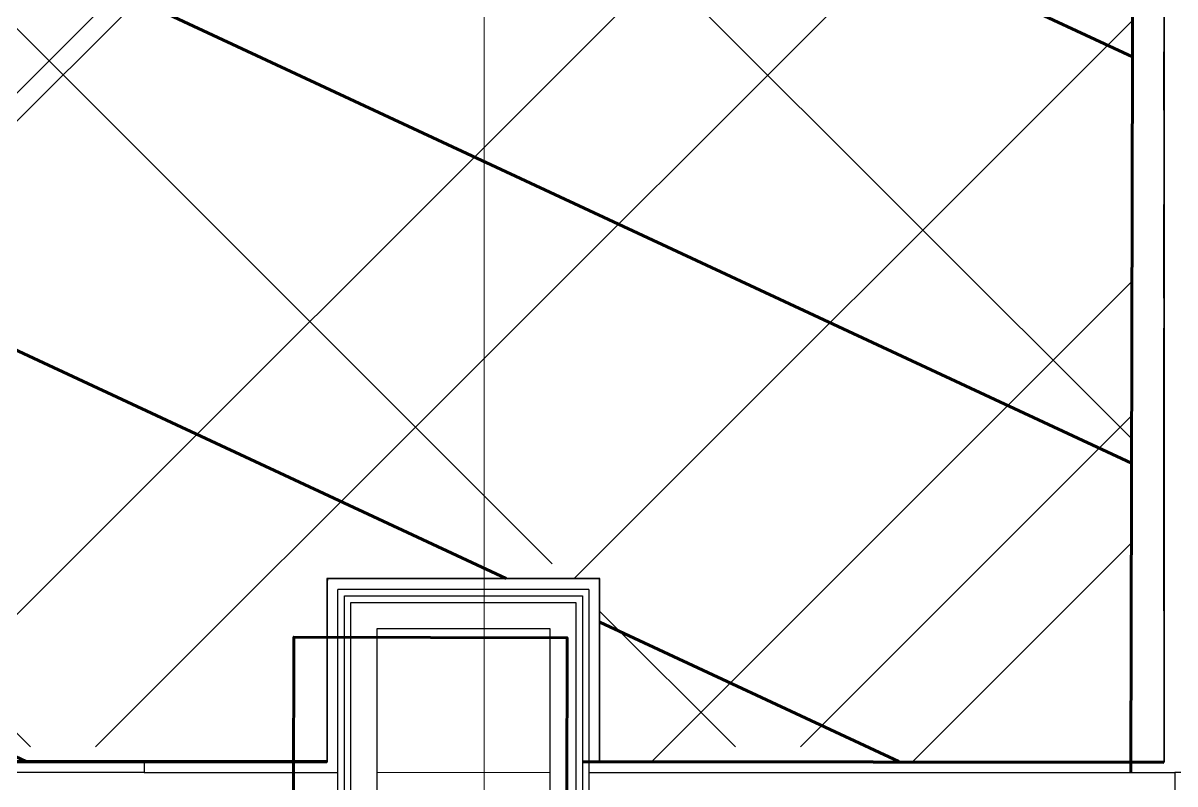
# Model space of a CAD drawing. Header units: millimetres. Extents: x -164500 to 426394, y -51911 to 102118.
# Drawn here: x 104993 to 107195, y -8 to 1447 of the extents above; entities that cross this region are included whole.
import ezdxf

# ---------------------------------------------------------------- set-up
doc = ezdxf.new("R2010")
doc.units = ezdxf.units.MM
for name, color, linetype, lineweight in [('0) шлифовка', 5, 'Continuous', 60), ('1.4) Плинтус ПЛ-4', 6, 'Continuous', 60), ('5.2) Л-1 Линолеум', 100, 'Continuous', 30), ('7.1) НЗ Стяжка на теплый пол', 160, 'Continuous', 30), ('7.7) Плинтус', 222, 'Continuous', 90), ('A-FLOR', 7, 'Continuous', 9), ('A-GENM-3', 7, 'Continuous', 5), ('Оси', 7, 'Continuous', 9)]:
    doc.layers.add(name, color=color, linetype=linetype, lineweight=lineweight)
doc.layers.add('2) защита вин плитк', color=6, linetype='Continuous')
doc.layers.add('3.2.1) Нал-ой пол 4 вып', color=3, linetype='Continuous')

# ---------------------------------------------------------------- blocks, each defined once
blk = doc.blocks.new('Рисунок_горы - Рисунок_горы-31934381-Объем проектирования 1 этажа')
at = {"layer": 'A-GENM-3'}
for p, q in [((107109, 5509.4), (107109, 170.3)), ((107109, 1247.5), (107109, 1581.1)), ((107109, 1293.1), (107109, 1296.4)), ((107109, 950.1), (107109, 1139.3)), ((107109, 1139.3), (107109, 950.1)), ((107109, 1122.4), (107109, 1119.9)), ((107109, 1119.9), (107109, 756.7)), ((107109, 688.3), (107109, 1080.6)), ((107109, 988.4), (107109, 946.8)), ((107109, 928), (107109, 950.1)), ((107109, 950.1), (107109, 928)), ((107109, 800), (107109, 928)), ((107109, 928), (107109, 800)), ((107109, 756.7), (107109, 692.6)), ((107109, 692.6), (107109, 688.3))]:
    blk.add_line(p, q, dxfattribs=at)
for points, knots in [([(107109, 1883.2), (107109, 1883.2), (107109, 1772), (107109, 1712.3), (107109, 1580.9)], [0.05882353, 0.05882353, 0.05882353, 0.05882353, 0.05882354, 0.11764706, 0.11764706, 0.11764706, 0.11764706]), ([(107109, 1580.9), (107109, 1580.9), (107109, 1528.6), (107109, 1484.2), (107109, 1440.4)], [0.11764706, 0.11764706, 0.11764706, 0.11764706, 0.11764707, 0.17647059, 0.17647059, 0.17647059, 0.17647059]), ([(107109, 1440.4), (107109, 1440.4), (107109, 1388), (107109, 1350.4), (107109, 1277.3)], [0.17647059, 0.17647059, 0.17647059, 0.17647059, 0.1764706, 0.23529412, 0.23529412, 0.23529412, 0.23529412]), ([(107109, 1280.5), (107109, 1280.5), (107109, 1311.3), (107109, 1344.4), (107109, 1378.1)], [0.52941176, 0.52941176, 0.52941176, 0.52941176, 0.52941177, 0.55016053, 0.55016053, 0.55016053, 0.55016053]), ([(107109, 1296.4), (107109, 1296.4), (107109, 1296.6), (107109, 1296.8), (107109, 1296.9)], [0.6567164179, 0.6567164179, 0.6567164179, 0.6567164179, 0.6567164279, 0.6571891887, 0.6571891887, 0.6571891887, 0.6571891887]), ([(107109, 1284.6), (107109, 1284.6), (107109, 1286.9), (107109, 1288.1), (107109, 1288.9)], [0.626865672, 0.626865672, 0.626865672, 0.626865672, 0.626865682, 0.631675383, 0.631675383, 0.631675383, 0.631675383]), ([(107109, 1141.9), (107109, 1141.9), (107109, 1191.5), (107109, 1233.3), (107109, 1280.5)], [0.47058824, 0.47058824, 0.47058824, 0.47058824, 0.47058825, 0.52941176, 0.52941176, 0.52941176, 0.52941176]), ([(107109, 1280.5), (107109, 1280.5), (107109, 1233.3), (107109, 1191.5), (107109, 1141.9)], [0.856115108, 0.856115108, 0.856115108, 0.856115108, 0.856115118, 0.863309353, 0.863309353, 0.863309353, 0.863309353]), ([(107109, 1277.3), (107109, 1277.3), (107109, 1224.5), (107109, 1174), (107109, 1122.4)], [0.23529412, 0.23529412, 0.23529412, 0.23529412, 0.23529413, 0.29411765, 0.29411765, 0.29411765, 0.29411765]), ([(107109, 1267.7), (107109, 1267.7), (107109, 1262.2), (107109, 1255), (107109, 1250.4)], [0.67164179, 0.67164179, 0.67164179, 0.67164179, 0.6716418, 0.68368998, 0.68368998, 0.68368998, 0.68368998]), ([(107109, 1136.5), (107109, 1136.5), (107109, 1144.2), (107109, 1149.5), (107109, 1152.9)], [0.4, 0.4, 0.4, 0.4, 0.40000001, 0.42984539, 0.42984539, 0.42984539, 0.42984539]), ([(107109, 1141.9), (107109, 1141.9), (107109, 1136.4), (107109, 1133.6), (107109, 1127.2)], [0.52238806, 0.52238806, 0.52238806, 0.52238806, 0.52238807, 0.53731343, 0.53731343, 0.53731343, 0.53731343]), ([(107109, 1141.9), (107109, 1141.9), (107109, 1141), (107109, 1139.9), (107109, 1139.4)], [0.863309353, 0.863309353, 0.863309353, 0.863309353, 0.863309363, 0.869851372, 0.869851372, 0.869851372, 0.869851372]), ([(107109, 1127.2), (107109, 1127.2), (107109, 1128.3), (107109, 1129.3), (107109, 1130.3)], [0.41176471, 0.41176471, 0.41176471, 0.41176471, 0.41176472, 0.42207081, 0.42207081, 0.42207081, 0.42207081]), ([(107109, 1127.2), (107109, 1127.2), (107109, 1125.1), (107109, 1123.2), (107109, 1121.9)], [0.53731343, 0.53731343, 0.53731343, 0.53731343, 0.53731344, 0.54781179, 0.54781179, 0.54781179, 0.54781179]), ([(107109, 1122.4), (107109, 1122.4), (107109, 1120.8), (107109, 1119.6), (107109, 1118.7)], [0.294117647, 0.294117647, 0.294117647, 0.294117647, 0.294117657, 0.303963262, 0.303963262, 0.303963262, 0.303963262]), ([(107109, 644.1), (107109, 644.1), (107109, 658.8), (107109, 789.3), (107109, 800)], [0.44776119, 0.44776119, 0.44776119, 0.44776119, 0.4477612, 0.46268657, 0.46268657, 0.46268657, 0.46268657]), ([(107109, 800), (107109, 800), (107109, 797.8), (107109, 795.1), (107109, 792)], [0.8920863309, 0.8920863309, 0.8920863309, 0.8920863309, 0.8920863409, 0.8929568714, 0.8929568714, 0.8929568714, 0.8929568714]), ([(107109, 644.1), (107109, 644.1), (107109, 577.9), (107109, 231.8), (107109, 170)], [0.05555556, 0.05555556, 0.05555556, 0.05555556, 0.05555557, 0.10826211, 0.10826211, 0.10826211, 0.10826211])]:
    blk.add_open_spline(points, degree=3, knots=knots, dxfattribs=at)
for points in [[(107109, 1378.1), (107109, 1344.4), (107109, 1311.3), (107109, 1280.5)], [(107109, 1296.8), (107109, 1296.4), (107109, 1296), (107109, 1295.5)], [(107109, 1295.5), (107109, 1290.5), (107109, 1278.2), (107109, 1267.7)], [(107109, 1295.5), (107109, 1295.5), (107109, 1295.5), (107109, 1295.5)], [(107109, 1291.5), (107109, 1291.9), (107109, 1292.4), (107109, 1293.1)], [(107109, 1204.3), (107109, 1240.1), (107109, 1272.7), (107109, 1284.6)], [(107109, 1250.4), (107109, 1250.3), (107109, 1250.3), (107109, 1250.3)], [(107109, 1250.3), (107109, 1250.3), (107109, 1250.2), (107109, 1250.2)], [(107109, 1250.3), (107109, 1250.3), (107109, 1250.3), (107109, 1250.3)], [(107109, 1250.3), (107109, 1250.3), (107109, 1250.3), (107109, 1250.3)], [(107109, 1250.3), (107109, 1250.3), (107109, 1250.3), (107109, 1250.3)], [(107109, 1250.3), (107109, 1250.3), (107109, 1250.3), (107109, 1250.3)], [(107109, 1250.3), (107109, 1250.3), (107109, 1250.3), (107109, 1250.3)], [(107109, 1250.3), (107109, 1250.3), (107109, 1250.3), (107109, 1250.3)], [(107109, 1250.2), (107109, 1250.2), (107109, 1250.1), (107109, 1250.1)], [(107109, 1250.2), (107109, 1250.2), (107109, 1250.2), (107109, 1250.2)], [(107109, 1250.2), (107109, 1250.2), (107109, 1250.2), (107109, 1250.2)], [(107109, 1250.2), (107109, 1250.2), (107109, 1250.2), (107109, 1250.2)], [(107109, 1250.2), (107109, 1250.2), (107109, 1250.2), (107109, 1250.2)], [(107109, 1250.1), (107109, 1250.1), (107109, 1250), (107109, 1250)], [(107109, 1250.1), (107109, 1250.1), (107109, 1250.1), (107109, 1250.1)], [(107109, 1250.1), (107109, 1250.1), (107109, 1250.1), (107109, 1250.1)], [(107109, 1250.1), (107109, 1250.1), (107109, 1250.1), (107109, 1250.1)], [(107109, 1250.1), (107109, 1250.1), (107109, 1250.1), (107109, 1250.1)], [(107109, 1250.1), (107109, 1250.1), (107109, 1250.1), (107109, 1250.1)], [(107109, 1250.1), (107109, 1250.1), (107109, 1250.1), (107109, 1250.1)], [(107109, 1250.1), (107109, 1250.1), (107109, 1250.1), (107109, 1250.1)], [(107109, 1250), (107109, 1250), (107109, 1250), (107109, 1249.9)], [(107109, 1250), (107109, 1250), (107109, 1250), (107109, 1250)], [(107109, 1250), (107109, 1250), (107109, 1250), (107109, 1250)], [(107109, 1250), (107109, 1250), (107109, 1250), (107109, 1250)], [(107109, 1249.9), (107109, 1249.8), (107109, 1249.8), (107109, 1249.8)], [(107109, 1249.9), (107109, 1249.9), (107109, 1249.9), (107109, 1249.9)], [(107109, 1249.9), (107109, 1249.9), (107109, 1249.9), (107109, 1249.9)], [(107109, 1249.9), (107109, 1249.9), (107109, 1249.9), (107109, 1249.9)], [(107109, 1249.8), (107109, 1249.8), (107109, 1249.8), (107109, 1249.7)], [(107109, 1249.8), (107109, 1249.8), (107109, 1249.8), (107109, 1249.8)], [(107109, 1249.7), (107109, 1249.7), (107109, 1249.6), (107109, 1249.6)], [(107109, 1249.7), (107109, 1249.7), (107109, 1249.7), (107109, 1249.7)], [(107109, 1249.7), (107109, 1249.7), (107109, 1249.7), (107109, 1249.7)], [(107109, 1249.7), (107109, 1249.7), (107109, 1249.7), (107109, 1249.7)], [(107109, 1249.7), (107109, 1249.7), (107109, 1249.7), (107109, 1249.7)], [(107109, 1249.7), (107109, 1249.7), (107109, 1249.7), (107109, 1249.7)], [(107109, 1249.7), (107109, 1249.7), (107109, 1249.7), (107109, 1249.7)], [(107109, 1249.7), (107109, 1249.7), (107109, 1249.7), (107109, 1249.7)], [(107109, 1249.6), (107109, 1249.5), (107109, 1249.5), (107109, 1249.5)], [(107109, 1249.6), (107109, 1249.6), (107109, 1249.6), (107109, 1249.6)], [(107109, 1249.6), (107109, 1249.6), (107109, 1249.6), (107109, 1249.6)], [(107109, 1249.6), (107109, 1249.6), (107109, 1249.6), (107109, 1249.6)], [(107109, 1249.6), (107109, 1249.6), (107109, 1249.6), (107109, 1249.6)], [(107109, 1249.6), (107109, 1249.6), (107109, 1249.6), (107109, 1249.6)], [(107109, 1249.5), (107109, 1249.5), (107109, 1249.4), (107109, 1249.4)], [(107109, 1249.5), (107109, 1249.5), (107109, 1249.5), (107109, 1249.5)], [(107109, 1249.5), (107109, 1249.5), (107109, 1249.5), (107109, 1249.5)], [(107109, 1249.5), (107109, 1249.5), (107109, 1249.5), (107109, 1249.5)], [(107109, 1249.5), (107109, 1249.5), (107109, 1249.5), (107109, 1249.5)], [(107109, 1249.5), (107109, 1249.5), (107109, 1249.5), (107109, 1249.5)], [(107109, 1249.4), (107109, 1249.4), (107109, 1249.4), (107109, 1249.3)], [(107109, 1249.4), (107109, 1249.4), (107109, 1249.4), (107109, 1249.4)], [(107109, 1249.4), (107109, 1249.4), (107109, 1249.4), (107109, 1249.4)], [(107109, 1249.4), (107109, 1249.4), (107109, 1249.4), (107109, 1249.4)], [(107109, 1249.4), (107109, 1249.4), (107109, 1249.4), (107109, 1249.4)], [(107109, 1249.4), (107109, 1249.4), (107109, 1249.4), (107109, 1249.4)], [(107109, 1249.4), (107109, 1249.4), (107109, 1249.4), (107109, 1249.4)], [(107109, 1249.3), (107109, 1249.2), (107109, 1249.1), (107109, 1249.1)], [(107109, 1249.3), (107109, 1249.3), (107109, 1249.3), (107109, 1249.3)], [(107109, 1249.3), (107109, 1249.3), (107109, 1249.3), (107109, 1249.3)], [(107109, 1249.3), (107109, 1249.3), (107109, 1249.3), (107109, 1249.3)], [(107109, 1249.3), (107109, 1249.3), (107109, 1249.3), (107109, 1249.3)], [(107109, 1249.3), (107109, 1249.3), (107109, 1249.3), (107109, 1249.3)], [(107109, 1249.3), (107109, 1249.3), (107109, 1249.3), (107109, 1249.3)], [(107109, 1249.3), (107109, 1249.3), (107109, 1249.3), (107109, 1249.3)], [(107109, 1249.3), (107109, 1249.3), (107109, 1249.3), (107109, 1249.3)], [(107109, 1249.1), (107109, 1249), (107109, 1249), (107109, 1249)], [(107109, 1249.1), (107109, 1249.1), (107109, 1249.1), (107109, 1249.1)], [(107109, 1249.1), (107109, 1249.1), (107109, 1249.1), (107109, 1249.1)], [(107109, 1249), (107109, 1249), (107109, 1248.9), (107109, 1248.9)], [(107109, 1249), (107109, 1249), (107109, 1249), (107109, 1249)], [(107109, 1249), (107109, 1249), (107109, 1249), (107109, 1249)], [(107109, 1249), (107109, 1249), (107109, 1249), (107109, 1249)], [(107109, 1249), (107109, 1249), (107109, 1249), (107109, 1249)], [(107109, 1249), (107109, 1249), (107109, 1249), (107109, 1249)], [(107109, 1249), (107109, 1249), (107109, 1249), (107109, 1249)], [(107109, 1249), (107109, 1249), (107109, 1249), (107109, 1249)], [(107109, 1249), (107109, 1249), (107109, 1249), (107109, 1249)], [(107109, 1249), (107109, 1249), (107109, 1249), (107109, 1249)], [(107109, 1248.9), (107109, 1248.8), (107109, 1248.8), (107109, 1248.8)], [(107109, 1248.9), (107109, 1248.9), (107109, 1248.9), (107109, 1248.9)], [(107109, 1248.9), (107109, 1248.9), (107109, 1248.9), (107109, 1248.9)], [(107109, 1248.9), (107109, 1248.9), (107109, 1248.9), (107109, 1248.9)], [(107109, 1248.9), (107109, 1248.9), (107109, 1248.9), (107109, 1248.9)], [(107109, 1248.9), (107109, 1248.9), (107109, 1248.9), (107109, 1248.9)], [(107109, 1248.9), (107109, 1248.9), (107109, 1248.9), (107109, 1248.9)], [(107109, 1248.8), (107109, 1248.7), (107109, 1248.7), (107109, 1248.7)], [(107109, 1248.8), (107109, 1248.8), (107109, 1248.8), (107109, 1248.8)], [(107109, 1248.8), (107109, 1248.8), (107109, 1248.8), (107109, 1248.8)], [(107109, 1248.8), (107109, 1248.8), (107109, 1248.8), (107109, 1248.8)], [(107109, 1248.8), (107109, 1248.8), (107109, 1248.8), (107109, 1248.8)], [(107109, 1248.8), (107109, 1248.8), (107109, 1248.8), (107109, 1248.8)], [(107109, 1248.8), (107109, 1248.8), (107109, 1248.8), (107109, 1248.8)], [(107109, 1248.8), (107109, 1248.8), (107109, 1248.8), (107109, 1248.8)], [(107109, 1248.7), (107109, 1248.7), (107109, 1248.6), (107109, 1248.6)], [(107109, 1248.7), (107109, 1248.7), (107109, 1248.7), (107109, 1248.7)], [(107109, 1248.7), (107109, 1248.7), (107109, 1248.7), (107109, 1248.7)], [(107109, 1248.7), (107109, 1248.7), (107109, 1248.7), (107109, 1248.7)], [(107109, 1248.7), (107109, 1248.7), (107109, 1248.7), (107109, 1248.7)], [(107109, 1248.7), (107109, 1248.7), (107109, 1248.7), (107109, 1248.7)], [(107109, 1248.7), (107109, 1248.7), (107109, 1248.7), (107109, 1248.7)], [(107109, 1248.7), (107109, 1248.7), (107109, 1248.7), (107109, 1248.7)], [(107109, 1248.7), (107109, 1248.7), (107109, 1248.7), (107109, 1248.7)], [(107109, 1248.6), (107109, 1248.6), (107109, 1248.6), (107109, 1248.5)], [(107109, 1248.6), (107109, 1248.6), (107109, 1248.6), (107109, 1248.6)], [(107109, 1248.6), (107109, 1248.6), (107109, 1248.6), (107109, 1248.6)], [(107109, 1248.6), (107109, 1248.6), (107109, 1248.6), (107109, 1248.6)], [(107109, 1248.6), (107109, 1248.6), (107109, 1248.6), (107109, 1248.6)], [(107109, 1248.6), (107109, 1248.6), (107109, 1248.6), (107109, 1248.6)], [(107109, 1248.5), (107109, 1248.5), (107109, 1248.5), (107109, 1248.5)], [(107109, 1248.5), (107109, 1248.5), (107109, 1248.5), (107109, 1248.5)], [(107109, 1248.5), (107109, 1248.5), (107109, 1248.5), (107109, 1248.5)], [(107109, 1248.5), (107109, 1248.5), (107109, 1248.5), (107109, 1248.5)], [(107109, 1248.5), (107109, 1248.5), (107109, 1248.5), (107109, 1248.5)], [(107109, 1248.5), (107109, 1248.5), (107109, 1248.5), (107109, 1248.5)], [(107109, 1248.5), (107109, 1248.5), (107109, 1248.5), (107109, 1248.5)], [(107109, 1248.5), (107109, 1248.5), (107109, 1248.5), (107109, 1248.5)], [(107109, 1248.5), (107109, 1248.5), (107109, 1248.5), (107109, 1248.5)], [(107109, 1248.5), (107109, 1248.5), (107109, 1248.5), (107109, 1248.5)], [(107109, 1248.5), (107109, 1248.5), (107109, 1248.5), (107109, 1248.5)], [(107109, 1248.5), (107109, 1248.5), (107109, 1248.4), (107109, 1248.4)], [(107109, 1248.4), (107109, 1248.4), (107109, 1248.4), (107109, 1248.4)], [(107109, 1248.4), (107109, 1248.4), (107109, 1248.4), (107109, 1248.4)], [(107109, 1248.4), (107109, 1248.4), (107109, 1248.4), (107109, 1248.4)], [(107109, 1248.4), (107109, 1248.4), (107109, 1248.4), (107109, 1248.4)], [(107109, 1248.4), (107109, 1248.4), (107109, 1248.4), (107109, 1248.4)], [(107109, 1248.4), (107109, 1248.4), (107109, 1248.4), (107109, 1248.4)], [(107109, 1248.4), (107109, 1248.4), (107109, 1248.4), (107109, 1248.4)], [(107109, 1248.4), (107109, 1248.4), (107109, 1248.4), (107109, 1248.4)], [(107109, 1248.4), (107109, 1248.4), (107109, 1248.4), (107109, 1248.4)], [(107109, 1248.4), (107109, 1248.4), (107109, 1248.4), (107109, 1248.4)], [(107109, 1248.4), (107109, 1248.4), (107109, 1248.4), (107109, 1248.4)], [(107109, 1248.4), (107109, 1248.4), (107109, 1248.4), (107109, 1248.4)], [(107109, 1248.4), (107109, 1248.4), (107109, 1248.4), (107109, 1248.4)], [(107109, 1248.4), (107109, 1248.3), (107109, 1248.3), (107109, 1248.3)], [(107109, 1248.3), (107109, 1248.3), (107109, 1248.3), (107109, 1248.3)], [(107109, 1248.3), (107109, 1248.3), (107109, 1248.3), (107109, 1248.3)], [(107109, 1248.3), (107109, 1248.3), (107109, 1248.3), (107109, 1248.3)], [(107109, 1248.3), (107109, 1248.3), (107109, 1248.3), (107109, 1248.3)], [(107109, 1248.3), (107109, 1248.3), (107109, 1248.3), (107109, 1248.3)], [(107109, 1248.3), (107109, 1248.3), (107109, 1248.3), (107109, 1248.3)], [(107109, 1248.3), (107109, 1248.3), (107109, 1248.3), (107109, 1248.3)], [(107109, 1248.3), (107109, 1248.3), (107109, 1248.3), (107109, 1248.3)], [(107109, 1248.3), (107109, 1248.3), (107109, 1248.3), (107109, 1248.3)], [(107109, 1248.3), (107109, 1248.3), (107109, 1248.3), (107109, 1248.3)], [(107109, 1248.3), (107109, 1248.3), (107109, 1248.3), (107109, 1248.3)], [(107109, 1248.3), (107109, 1248.3), (107109, 1248.3), (107109, 1248.3)], [(107109, 1248.3), (107109, 1248.3), (107109, 1248.3), (107109, 1248.2)], [(107109, 1248.2), (107109, 1248.2), (107109, 1248.2), (107109, 1248.2)], [(107109, 1248.2), (107109, 1248.2), (107109, 1248.2), (107109, 1248.2)], [(107109, 1248.2), (107109, 1248.2), (107109, 1248.2), (107109, 1248.2)], [(107109, 1248.2), (107109, 1248.2), (107109, 1248.2), (107109, 1248.2)], [(107109, 1248.2), (107109, 1248.2), (107109, 1248.2), (107109, 1248.2)], [(107109, 1248.2), (107109, 1248.2), (107109, 1248.2), (107109, 1248.2)], [(107109, 1248.2), (107109, 1248.2), (107109, 1248.2), (107109, 1248.2)], [(107109, 1248.2), (107109, 1248.2), (107109, 1248.2), (107109, 1248.2)], [(107109, 1248.2), (107109, 1248.2), (107109, 1248.2), (107109, 1248.2)], [(107109, 1248.2), (107109, 1248.1), (107109, 1248.1), (107109, 1248)], [(107109, 1248), (107109, 1248), (107109, 1248), (107109, 1248)], [(107109, 1248), (107109, 1248), (107109, 1248), (107109, 1248)], [(107109, 1248), (107109, 1248), (107109, 1248), (107109, 1248)], [(107109, 1248), (107109, 1248), (107109, 1248), (107109, 1248)], [(107109, 1248), (107109, 1248), (107109, 1248), (107109, 1248)], [(107109, 1248), (107109, 1248), (107109, 1248), (107109, 1248)], [(107109, 1248), (107109, 1248), (107109, 1248), (107109, 1248)], [(107109, 1248), (107109, 1247.9), (107109, 1247.9), (107109, 1247.9)], [(107109, 1247.9), (107109, 1247.9), (107109, 1247.9), (107109, 1247.9)], [(107109, 1247.9), (107109, 1247.9), (107109, 1247.9), (107109, 1247.9)], [(107109, 1247.9), (107109, 1247.9), (107109, 1247.9), (107109, 1247.9)], [(107109, 1247.9), (107109, 1247.9), (107109, 1247.9), (107109, 1247.9)], [(107109, 1247.9), (107109, 1247.9), (107109, 1247.9), (107109, 1247.9)], [(107109, 1247.9), (107109, 1247.8), (107109, 1247.8), (107109, 1247.8)], [(107109, 1247.8), (107109, 1247.8), (107109, 1247.8), (107109, 1247.8)], [(107109, 1247.8), (107109, 1247.8), (107109, 1247.8), (107109, 1247.8)], [(107109, 1247.8), (107109, 1247.8), (107109, 1247.8), (107109, 1247.8)], [(107109, 1247.8), (107109, 1247.8), (107109, 1247.8), (107109, 1247.8)], [(107109, 1247.8), (107109, 1247.8), (107109, 1247.8), (107109, 1247.8)], [(107109, 1247.8), (107109, 1247.8), (107109, 1247.8), (107109, 1247.8)], [(107109, 1247.8), (107109, 1247.8), (107109, 1247.8), (107109, 1247.8)], [(107109, 1247.8), (107109, 1247.7), (107109, 1247.7), (107109, 1247.7)], [(107109, 1247.7), (107109, 1247.7), (107109, 1247.7), (107109, 1247.7)], [(107109, 1247.7), (107109, 1247.7), (107109, 1247.7), (107109, 1247.7)], [(107109, 1247.7), (107109, 1247.7), (107109, 1247.7), (107109, 1247.7)], [(107109, 1247.7), (107109, 1247.7), (107109, 1247.6), (107109, 1247.6)], [(107109, 1247.6), (107109, 1247.6), (107109, 1247.6), (107109, 1247.6)], [(107109, 1247.6), (107109, 1247.6), (107109, 1247.6), (107109, 1247.6)], [(107109, 1247.6), (107109, 1247.6), (107109, 1247.6), (107109, 1247.6)], [(107109, 1247.6), (107109, 1247.6), (107109, 1247.6), (107109, 1247.6)], [(107109, 1247.6), (107109, 1247.6), (107109, 1247.6), (107109, 1247.6)], [(107109, 1247.6), (107109, 1247.6), (107109, 1247.6), (107109, 1247.6)], [(107109, 1247.6), (107109, 1247.6), (107109, 1247.6), (107109, 1247.6)], [(107109, 1247.6), (107109, 1247.6), (107109, 1247.6), (107109, 1247.6)], [(107109, 1247.6), (107109, 1247.6), (107109, 1247.6), (107109, 1247.6)], [(107109, 1247.6), (107109, 1247.6), (107109, 1247.5), (107109, 1247.5)], [(107109, 1204.2), (107109, 1204.2), (107109, 1204.2), (107109, 1204.3)], [(107109, 1086.2), (107109, 1105.3), (107109, 1157.5), (107109, 1204.2)], [(107109, 1150.9), (107109, 1139), (107109, 1112.9), (107109, 1089.8)], [(107109, 1141.3), (107109, 1141.5), (107109, 1141.7), (107109, 1141.9)], [(107109, 1139.6), (107109, 1140.2), (107109, 1141.1), (107109, 1141.9)], [(107109, 949.5), (107109, 970.9), (107109, 1112.8), (107109, 1134.2)], [(107109, 1117.4), (107109, 1118.1), (107109, 1119.6), (107109, 1122.4)], [(107109, 1120.4), (107109, 1119.6), (107109, 1118.7), (107109, 1117.9)], [(107109, 1086.1), (107109, 1086.2), (107109, 1086.2), (107109, 1086.2)], [(107109, 1086.1), (107109, 1086.1), (107109, 1086.1), (107109, 1086.1)], [(107109, 1086), (107109, 1086), (107109, 1086.1), (107109, 1086.1)], [(107109, 1085.5), (107109, 1085.7), (107109, 1085.9), (107109, 1086)], [(107109, 1085.5), (107109, 1085.5), (107109, 1085.5), (107109, 1085.5)], [(107109, 1085.4), (107109, 1085.4), (107109, 1085.5), (107109, 1085.5)], [(107109, 1085.3), (107109, 1085.3), (107109, 1085.4), (107109, 1085.4)], [(107109, 1085.2), (107109, 1085.2), (107109, 1085.3), (107109, 1085.3)], [(107109, 1085.1), (107109, 1085.1), (107109, 1085.2), (107109, 1085.2)], [(107109, 1085.1), (107109, 1085.1), (107109, 1085.1), (107109, 1085.1)], [(107109, 1085), (107109, 1085.1), (107109, 1085.1), (107109, 1085.1)], [(107109, 1085), (107109, 1085), (107109, 1085), (107109, 1085)], [(107109, 1084.9), (107109, 1085), (107109, 1085), (107109, 1085)], [(107109, 1084.9), (107109, 1084.9), (107109, 1084.9), (107109, 1084.9)], [(107109, 1084.9), (107109, 1084.9), (107109, 1084.9), (107109, 1084.9)], [(107109, 1084.8), (107109, 1084.8), (107109, 1084.9), (107109, 1084.9)], [(107109, 1084.8), (107109, 1084.8), (107109, 1084.8), (107109, 1084.8)], [(107109, 1084.7), (107109, 1084.8), (107109, 1084.8), (107109, 1084.8)], [(107109, 1084.7), (107109, 1084.7), (107109, 1084.7), (107109, 1084.7)], [(107109, 1084.7), (107109, 1084.7), (107109, 1084.7), (107109, 1084.7)], [(107109, 1084.6), (107109, 1084.6), (107109, 1084.7), (107109, 1084.7)], [(107109, 1084.6), (107109, 1084.6), (107109, 1084.6), (107109, 1084.6)], [(107109, 1084.6), (107109, 1084.6), (107109, 1084.6), (107109, 1084.6)], [(107109, 1084.5), (107109, 1084.5), (107109, 1084.5), (107109, 1084.6)], [(107109, 1084.5), (107109, 1084.5), (107109, 1084.5), (107109, 1084.5)], [(107109, 1084.5), (107109, 1084.5), (107109, 1084.5), (107109, 1084.5)], [(107109, 1084.4), (107109, 1084.4), (107109, 1084.4), (107109, 1084.5)], [(107109, 1084.3), (107109, 1084.4), (107109, 1084.4), (107109, 1084.4)], [(107109, 1084.3), (107109, 1075.8), (107109, 1065.4), (107109, 1052.7)], [(107109, 1084.3), (107109, 1084.3), (107109, 1084.3), (107109, 1084.3)], [(107109, 1084.2), (107109, 1084.2), (107109, 1084.2), (107109, 1084.3)], [(107109, 1084.1), (107109, 1084.1), (107109, 1084.2), (107109, 1084.2)], [(107109, 1084.1), (107109, 1084.1), (107109, 1084.1), (107109, 1084.1)], [(107109, 1084.1), (107109, 1084.1), (107109, 1084.1), (107109, 1084.1)], [(107109, 1084), (107109, 1084), (107109, 1084), (107109, 1084.1)], [(107109, 1084), (107109, 1084), (107109, 1084), (107109, 1084)], [(107109, 1083.9), (107109, 1084), (107109, 1084), (107109, 1084)], [(107109, 1083.9), (107109, 1083.9), (107109, 1083.9), (107109, 1083.9)], [(107109, 1083.9), (107109, 1083.9), (107109, 1083.9), (107109, 1083.9)], [(107109, 1083.8), (107109, 1083.9), (107109, 1083.9), (107109, 1083.9)], [(107109, 1083.8), (107109, 1083.8), (107109, 1083.8), (107109, 1083.8)], [(107109, 1083.8), (107109, 1083.8), (107109, 1083.8), (107109, 1083.8)], [(107109, 1083.8), (107109, 1083.8), (107109, 1083.8), (107109, 1083.8)], [(107109, 1083.7), (107109, 1083.7), (107109, 1083.7), (107109, 1083.8)], [(107109, 1083.7), (107109, 1083.7), (107109, 1083.7), (107109, 1083.7)], [(107109, 1083.6), (107109, 1083.7), (107109, 1083.7), (107109, 1083.7)], [(107109, 1083.5), (107109, 1083.6), (107109, 1083.6), (107109, 1083.6)], [(107109, 1083.5), (107109, 1083.5), (107109, 1083.5), (107109, 1083.5)], [(107109, 1083.2), (107109, 1083.3), (107109, 1083.4), (107109, 1083.5)], [(107109, 1083.2), (107109, 1083.2), (107109, 1083.2), (107109, 1083.2)], [(107109, 1083.1), (107109, 1083.1), (107109, 1083.1), (107109, 1083.2)], [(107109, 1083), (107109, 1083), (107109, 1083.1), (107109, 1083.1)], [(107109, 1082.4), (107109, 1082.6), (107109, 1082.8), (107109, 1083)], [(107109, 1082.2), (107109, 1082.3), (107109, 1082.3), (107109, 1082.4)], [(107109, 1081.9), (107109, 1082), (107109, 1082.1), (107109, 1082.2)], [(107109, 1081.9), (107109, 1081.9), (107109, 1081.9), (107109, 1081.9)], [(107109, 1081.8), (107109, 1081.8), (107109, 1081.9), (107109, 1081.9)], [(107109, 1081.8), (107109, 1081.8), (107109, 1081.8), (107109, 1081.8)], [(107109, 1081.5), (107109, 1081.6), (107109, 1081.7), (107109, 1081.8)], [(107109, 1081.4), (107109, 1081.5), (107109, 1081.5), (107109, 1081.5)], [(107109, 1081.4), (107109, 1081.4), (107109, 1081.4), (107109, 1081.4)], [(107109, 1081.4), (107109, 1081.4), (107109, 1081.4), (107109, 1081.4)], [(107109, 1081.3), (107109, 1081.3), (107109, 1081.4), (107109, 1081.4)], [(107109, 1081.1), (107109, 1081.2), (107109, 1081.3), (107109, 1081.3)], [(107109, 1080.9), (107109, 1081), (107109, 1081), (107109, 1081.1)], [(107109, 1080.9), (107109, 1080.9), (107109, 1080.9), (107109, 1080.9)], [(107109, 1080.7), (107109, 1080.8), (107109, 1080.8), (107109, 1080.9)], [(107109, 1080.6), (107109, 1080.7), (107109, 1080.7), (107109, 1080.7)], [(107109, 1080.6), (107109, 1080.6), (107109, 1080.6), (107109, 1080.6)], [(107109, 1052.7), (107109, 1035.5), (107109, 1014.2), (107109, 988.4)], [(107109, 800), (107109, 789.3), (107109, 658.8), (107109, 644.1)], [(107109, 792), (107109, 795.1), (107109, 797.8), (107109, 800)], [(107109, 170), (107109, 231.7), (107109, 577.9), (107109, 644.1)]]:
    blk.add_open_spline(points, degree=3, dxfattribs=at)

msp = doc.modelspace()

# ---------------------------------------------------------------- hatches: boundary and pattern name
at = {"layer": '0) шлифовка', "true_color": 0x2776bb}
h = msp.add_hatch(dxfattribs=at)
h.set_pattern_fill('ANSI31', color=152, scale=222, angle=110)
h.paths.add_polyline_path([(107122.766, 5322.081), (107116.733, 5322.095), (107117.829, 5788.936), (107129.595, 8231.556), (107131.123, 8882.194), (107131.12, 8883.103), (107125.092, 8883.118), (107128.012, 10127.027), (101695.702, 10139.779), (101695.702, 5042.938), (101675.702, 2948.652), (101675.702, 2843.938), (101683.702, 2843.938), (101683.702, 2788.938), (101754.702, 2788.938), (101754.702, 2728.938), (101724.702, 2728.938), (101674.702, 2738.938), (101674.702, 2773.938), (101666.702, 2773.938), (101666.702, 2788.938), (101618.804, 2788.938), (101613.161, 384.938), (101633.702, 384.938), (101633.702, 1388.938), (101634.702, 1388.938), (101666.702, 1388.938), (101666.702, 1403.938), (101674.702, 1438.938), (101724.702, 1438.938), (101724.702, 1448.938), (101754.702, 1448.938), (101754.702, 1388.938), (101683.702, 1388.938), (101683.702, 1333.938), (101675.702, 384.938), (101935.702, 384.938), (101935.702, 34.938), (102944.702, 34.938), (105244.702, 34.938), (105510.35, 34.938), (105510.908, 272.796), (105573.702, 272.649), (105573.702, 384.938), (106095.702, 384.938), (106095.702, 34.938), (106294.702, 34.938), (107110.354, 34.938), (107110.952, 289.481), (107110.959, 292.698), (107116.121, 2491.552), (107116.667, 2724.096), (107110.635, 2724.111), (107111.566, 3120.882)])
at = {"layer": '2) защита вин плитк'}
h = msp.add_hatch(dxfattribs=at)
h.set_pattern_fill('ANSI31', color=256, scale=222)
h.paths.add_polyline_path([(107122.766, 5322.081), (107116.733, 5322.095), (107117.829, 5788.936), (107129.595, 8231.556), (107131.123, 8882.194), (107131.12, 8883.103), (107125.092, 8883.118), (107128.012, 10127.027), (101695.702, 10139.779), (101695.702, 5042.938), (101675.702, 2948.652), (101675.702, 2843.938), (101683.702, 2843.938), (101683.702, 2788.938), (101754.702, 2788.938), (101754.702, 2728.938), (101724.702, 2728.938), (101674.702, 2738.938), (101674.702, 2773.938), (101666.702, 2773.938), (101666.702, 2788.938), (101618.804, 2788.938), (101613.161, 384.938), (101633.702, 384.938), (101633.702, 1388.938), (101634.702, 1388.938), (101666.702, 1388.938), (101666.702, 1403.938), (101674.702, 1438.938), (101724.702, 1438.938), (101724.702, 1448.938), (101754.702, 1448.938), (101754.702, 1388.938), (101683.702, 1388.938), (101683.702, 1333.938), (101675.702, 384.938), (101935.702, 384.938), (101935.702, 34.938), (102944.702, 34.938), (105244.702, 34.938), (105510.35, 34.938), (105510.908, 272.796), (105573.702, 272.649), (105573.702, 384.938), (106095.702, 384.938), (106095.702, 34.938), (106294.702, 34.938), (107110.354, 34.938), (107110.952, 289.481), (107110.959, 292.698), (107116.121, 2491.552), (107116.667, 2724.096), (107110.635, 2724.111), (107111.566, 3120.882)])
at = {"layer": '3.2.1) Нал-ой пол 4 вып'}
h = msp.add_hatch(dxfattribs=at)
h.set_pattern_fill('ANSI31', color=256, scale=300)
h.paths.add_polyline_path([(107122.766, 5349.917), (107116.733, 5349.931), (107117.829, 5816.772), (107129.595, 8259.392), (107131.123, 8910.03), (107131.12, 8910.94), (107125.092, 8910.954), (107128.012, 10154.863), (101695.702, 10167.615), (101695.702, 5070.774), (101675.702, 2976.488), (101675.702, 2871.774), (101683.702, 2871.774), (101683.702, 2816.774), (101754.702, 2816.774), (101754.702, 2756.774), (101724.702, 2756.774), (101674.702, 2766.774), (101674.702, 2801.774), (101666.702, 2801.774), (101666.702, 2816.774), (101618.804, 2816.774), (101613.161, 412.774), (101633.702, 412.774), (101633.702, 1416.774), (101634.702, 1416.774), (101666.702, 1416.774), (101666.702, 1431.774), (101674.702, 1466.774), (101724.702, 1466.774), (101724.702, 1476.774), (101754.702, 1476.774), (101754.702, 1416.774), (101683.702, 1416.774), (101683.702, 1361.774), (101675.702, 412.774), (101935.702, 412.774), (101935.702, 62.774), (102944.702, 62.774), (105244.702, 62.774), (105510.35, 62.774), (105510.908, 300.632), (105573.702, 300.485), (105573.702, 412.774), (106095.702, 412.774), (106095.702, 62.774), (106294.702, 62.774), (107110.354, 62.774), (107110.952, 317.318), (107110.959, 320.534), (107116.121, 2519.389), (107116.667, 2751.933), (107110.635, 2751.947), (107111.566, 3148.718)])
at = {"layer": '5.2) Л-1 Линолеум'}
h = msp.add_hatch(dxfattribs=at)
h.set_pattern_fill('ANSI37', color=256, scale=300)
h.paths.add_polyline_path([(107122.766, 5349.917), (107116.733, 5349.931), (107117.829, 5816.772), (107129.595, 8259.392), (107131.123, 8910.03), (107131.12, 8910.94), (107125.092, 8910.954), (107128.012, 10154.863), (101695.702, 10167.615), (101695.702, 5070.774), (101675.702, 2976.488), (101675.702, 2871.774), (101683.702, 2871.774), (101683.702, 2816.774), (101754.702, 2816.774), (101754.702, 2756.774), (101724.702, 2756.774), (101674.702, 2766.774), (101674.702, 2801.774), (101666.702, 2801.774), (101666.702, 2816.774), (101618.804, 2816.774), (101613.161, 412.774), (101633.702, 412.774), (101633.702, 1416.774), (101634.702, 1416.774), (101666.702, 1416.774), (101666.702, 1431.774), (101674.702, 1466.774), (101724.702, 1466.774), (101724.702, 1476.774), (101754.702, 1476.774), (101754.702, 1416.774), (101683.702, 1416.774), (101683.702, 1361.774), (101675.702, 412.774), (101935.702, 412.774), (101935.702, 62.774), (102944.702, 62.774), (105244.702, 62.774), (105510.35, 62.774), (105510.908, 300.632), (105573.702, 300.485), (105573.702, 412.774), (106095.702, 412.774), (106095.702, 62.774), (106294.702, 62.774), (107110.354, 62.774), (107110.952, 317.318), (107110.959, 320.534), (107116.121, 2519.389), (107116.667, 2751.933), (107110.635, 2751.947), (107111.566, 3148.718)])
at = {"layer": '7.1) НЗ Стяжка на теплый пол'}
h = msp.add_hatch(dxfattribs=at)
h.set_pattern_fill('ANSI31', color=256, scale=333)
h.paths.add_polyline_path([(107122.766, 5322.081), (107116.733, 5322.095), (107117.829, 5788.936), (107129.595, 8231.556), (107131.123, 8882.194), (107131.12, 8883.103), (107125.092, 8883.118), (107128.012, 10127.027), (101695.702, 10139.779), (101695.702, 5042.938), (101675.702, 2948.652), (101675.702, 2843.938), (101683.702, 2843.938), (101683.702, 2788.938), (101754.702, 2788.938), (101754.702, 2728.938), (101724.702, 2728.938), (101674.702, 2738.938), (101674.702, 2773.938), (101666.702, 2773.938), (101666.702, 2788.938), (101618.804, 2788.938), (101613.161, 384.938), (101633.702, 384.938), (101633.702, 1388.938), (101634.702, 1388.938), (101666.702, 1388.938), (101666.702, 1403.938), (101674.702, 1438.938), (101724.702, 1438.938), (101724.702, 1448.938), (101754.702, 1448.938), (101754.702, 1388.938), (101683.702, 1388.938), (101683.702, 1333.938), (101675.702, 384.938), (101935.702, 384.938), (101935.702, 34.938), (102944.702, 34.938), (105244.702, 34.938), (105510.35, 34.938), (105510.908, 272.796), (105573.702, 272.649), (105573.702, 384.938), (106095.702, 384.938), (106095.702, 34.938), (106294.702, 34.938), (107110.354, 34.938), (107110.952, 289.481), (107110.959, 292.698), (107116.121, 2491.552), (107116.667, 2724.096), (107110.635, 2724.111), (107111.566, 3120.882)])

# ---------------------------------------------------------------- linework, layer by layer
for p, q in [((107173.702, 1553.338), (107173.702, 34.938)), ((107174.702, 1389.792), (107173.702, 1389.792)), ((107173.702, 1366.916), (107174.702, 1366.916)), ((107173.702, 1364.943), (107174.702, 1364.943)), ((107173.702, 1279.923), (107174.702, 1279.923)), ((107174.702, 1100.208), (107173.702, 1100.208)), ((107173.702, 1031.384), (107174.702, 1031.384)), ((107174.702, 1029.299), (107173.702, 1029.299)), ((107174.702, 927.733), (107173.702, 927.733)), ((107173.702, 925.648), (107174.702, 925.648)), ((107173.702, 922.701), (107174.702, 922.701)), ((107174.702, 864.7), (107173.702, 864.7)), ((107173.702, 863.568), (107174.702, 863.568)), ((106095.702, 384.938), (105573.702, 384.938)), ((105573.702, 384.938), (105573.702, 34.938)), ((105574.702, 383.938), (105574.702, 381.297)), ((106094.702, 383.938), (105574.702, 383.938)), ((106094.702, 33.938), (106094.702, 383.938)), ((106095.702, 34.938), (106095.702, 384.938)), ((106074.702, 363.938), (105594.702, 363.938)), ((105594.702, -36.062), (105594.702, 363.938)), ((106074.702, 363.938), (106074.702, -36.062)), ((105607.202, 351.438), (106062.202, 351.438)), ((105607.202, -36.062), (105607.202, 351.438)), ((105619.702, 338.938), (106049.702, 338.938)), ((105619.702, -36.062), (105619.702, 338.938)), ((106049.702, 338.938), (106049.702, -36.062)), ((106062.202, 351.438), (106062.202, -36.062)), ((107174.702, 323.053), (107173.702, 323.053)), ((105669.702, 288.938), (105999.702, 288.938)), ((105669.702, -36.062), (105669.702, 288.938)), ((105999.702, 288.938), (105999.702, -36.062)), ((102944.702, 34.938), (105244.702, 34.938)), ((105224.702, 33.938), (105224.702, 13.938)), ((105573.702, 34.938), (105244.702, 34.938)), ((105244.702, 34.938), (105244.702, 33.938)), ((106294.702, 34.938), (106095.702, 34.938)), ((106294.702, 33.938), (106294.702, 34.938)), ((106294.702, 34.938), (107173.702, 34.938)), ((107173.702, 34.938), (107174.702, 34.938)), ((105224.702, 13.938), (102962.993, 13.938)), ((105224.702, 13.938), (105594.702, 13.938)), ((106074.702, 13.938), (107194.702, 13.938)), ((107394.702, 13.938), (107194.702, 13.938)), ((107194.702, 13.938), (107194.702, -36.062))]:
    msp.add_line(p, q)
at = {"flags": 128}
for points in [[(107110.305, 13.938), (107110.952, 289.481), (107110.959, 292.698), (107116.121, 2491.552), (107116.667, 2724.096), (107110.635, 2724.111), (107111.566, 3120.882), (107117.598, 3120.868), (107117.608, 3125.051), (107122.766, 5322.081), (107116.733, 5322.095), (107117.829, 5788.936), (107123.861, 5788.922), (107129.595, 8231.556), (107131.123, 8882.194), (107131.125, 8883.103), (107125.092, 8883.118), (107128.012, 10127.027), (101656.06, 10139.872), (101643.854, 4940.386), (101623.854, 4940.433), (101612.919, 281.946), (101872.918, 281.336), (101872.097, -68.663)], [(105510.183, -36.062), (105510.908, 272.796), (106032.907, 271.571), (106032.185, -36.062)]]:
    msp.add_lwpolyline(points, dxfattribs=at)
for points, knots in [([(107173.702, 1391.765), (107173.702, 1391.765), (107173.702, 1390.543), (107173.702, 1386.619), (107173.702, 1380), (107173.702, 1367.785)], [-0.275915982, -0.275915982, -0.275915982, -0.275915982, -0.185437504, -0.086084559, 0, 0, 0, 0]), ([(107173.702, 1366.916), (107173.702, 1358.891), (107173.702, 1353.813), (107173.702, 1348.057), (107173.702, 1338.887), (107173.702, 1330.019), (107173.702, 1319.75), (107173.702, 1310.992), (107173.702, 1302.629), (107173.702, 1296.154), (107173.702, 1288.239), (107173.702, 1283.275), (107173.702, 1280.703), (107173.702, 1287.409), (107173.702, 1308.388), (107173.702, 1349.445), (107173.702, 1375.061), (107173.702, 1390.328), (107173.702, 1390.328), (107173.702, 1391.654), (107173.702, 1391.758), (107173.702, 1391.762)], [-1.57009871, -1.57009871, -1.57009871, -1.57009871, -1.5411593, -1.50175442, -1.44654096, -1.38272401, -1.31911942, -1.25739594, -1.18377407, -1.10480245, -1.02774663, -0.95525387, -0.89693494, -0.83301328, -0.75110472, -0.65260243, -0.53453892, -0.45111644, -0.36594366, -0.28900594, -0.27942435, -0.27942435, -0.27942435, -0.27942435]), ([(107173.702, 1365.812), (107173.702, 1378.027), (107173.702, 1384.646), (107173.702, 1388.571), (107173.702, 1389.792), (107173.702, 1389.792)], [-1.570098707, -1.570098707, -1.570098707, -1.570098707, -1.484014148, -1.384661204, -1.294182725, -1.294182725, -1.294182725, -1.294182725]), ([(107173.702, 1389.79), (107173.702, 1389.785), (107173.702, 1389.681), (107173.702, 1388.355), (107173.702, 1388.355), (107173.702, 1373.088), (107173.702, 1347.472), (107173.702, 1306.415), (107173.702, 1285.436), (107173.702, 1278.73), (107173.702, 1281.302), (107173.702, 1286.266), (107173.702, 1294.181), (107173.702, 1300.656), (107173.702, 1309.019), (107173.702, 1317.777), (107173.702, 1328.046), (107173.702, 1336.914), (107173.702, 1346.084), (107173.702, 1351.84), (107173.702, 1356.918), (107173.702, 1364.943)], [-1.29067436, -1.29067436, -1.29067436, -1.29067436, -1.28109277, -1.20415505, -1.11898226, -1.03555979, -0.91749628, -0.81899399, -0.73708543, -0.67316377, -0.61484484, -0.54235208, -0.46529625, -0.38632464, -0.31270277, -0.25097929, -0.1873747, -0.12355775, -0.06834428, -0.02893941, 0, 0, 0, 0]), ([(107173.702, 927.733), (107173.702, 976.566), (107173.702, 1031.039), (107173.702, 1066.627), (107173.702, 1083.468), (107173.702, 1100.208), (107173.702, 1100.208), (107173.702, 1100.208), (107173.702, 1057.308), (107173.702, 1031.384)], [-1.18644342, -1.18644342, -1.18644342, -1.18644342, -0.94749165, -0.78038206, -0.67818455, -0.5838842, -0.43853957, -0.21574549, 0, 0, 0, 0]), ([(107173.702, 1029.299), (107173.702, 1055.224), (107173.702, 1098.123), (107173.702, 1098.123), (107173.702, 1098.123), (107173.702, 1081.383), (107173.702, 1064.542), (107173.702, 1028.954), (107173.702, 974.482), (107173.702, 925.648)], [-1.18644342, -1.18644342, -1.18644342, -1.18644342, -0.97069793, -0.74790386, -0.60255922, -0.50825888, -0.40606136, -0.23895178, 0, 0, 0, 0]), ([(107173.702, 1031.384), (107173.702, 1005.068), (107173.702, 967.98), (107173.702, 932.064), (107173.702, 917.635), (107173.702, 927.733)], [-0.35299293, -0.35299293, -0.35299293, -0.35299293, -0.2400144, -0.112655813, 0, 0, 0, 0]), ([(107173.702, 925.648), (107173.702, 915.551), (107173.702, 929.979), (107173.702, 965.896), (107173.702, 1002.983), (107173.702, 1029.299)], [-0.35299293, -0.35299293, -0.35299293, -0.35299293, -0.240337118, -0.11297853, 0, 0, 0, 0])]:
    msp.add_open_spline(points, degree=3, knots=knots)
for points in [[(107173.702, 864.7), (107173.702, 708.269), (107173.702, 527.72), (107173.702, 323.053)], [(107173.702, 323.053), (107173.702, 486.301), (107173.702, 666.472), (107173.702, 863.568)]]:
    msp.add_open_spline(points, degree=3)
at = {"layer": '1.4) Плинтус ПЛ-4', "flags": 128}
for points in [[(107110.305, 13.938), (107110.952, 289.481), (107110.959, 292.698), (107116.121, 2491.552), (107116.667, 2724.096), (107110.635, 2724.111), (107111.566, 3120.882), (107117.598, 3120.868), (107117.608, 3125.051), (107122.766, 5322.081), (107116.733, 5322.095), (107117.829, 5788.936), (107123.861, 5788.922), (107129.595, 8231.556), (107131.123, 8882.194), (107131.125, 8883.103), (107125.092, 8883.118), (107128.012, 10127.027), (105874.702, 10129.969)], [(105510.183, -36.062), (105510.908, 272.796), (106032.907, 271.571), (106032.185, -36.062)]]:
    msp.add_lwpolyline(points, dxfattribs=at)
at = {"layer": '7.7) Плинтус'}
for points in [[(101935.702, 34.938), (105573.702, 34.938)], [(106062.202, 34.938), (107173.702, 33.908)]]:
    msp.add_lwpolyline(points, dxfattribs=at)
at = {"layer": 'A-FLOR'}
for p, q in [((107174.702, 10243.938), (107174.702, 33.938)), ((105574.702, 381.297), (105574.702, 33.938)), ((106094.702, 121.661), (106094.702, 381.297)), ((105574.702, 33.938), (101934.702, 33.938)), ((107174.702, 33.938), (106094.702, 33.938)), ((105999.702, 13.938), (105669.702, 13.938))]:
    msp.add_line(p, q, dxfattribs=at)
at = {"layer": 'Оси'}
msp.add_lwpolyline([(105874.702, -36.062), (105874.702, 2957.679), (105874.702, 16892.225), (105874.702, 21892.225)], dxfattribs=at)

# ---------------------------------------------------------------- block references
msp.add_blockref('Рисунок_горы - Рисунок_горы-31934381-Объем проектирования 1 этажа', (64.702, -136.062))

doc.saveas('drawing.dxf')
